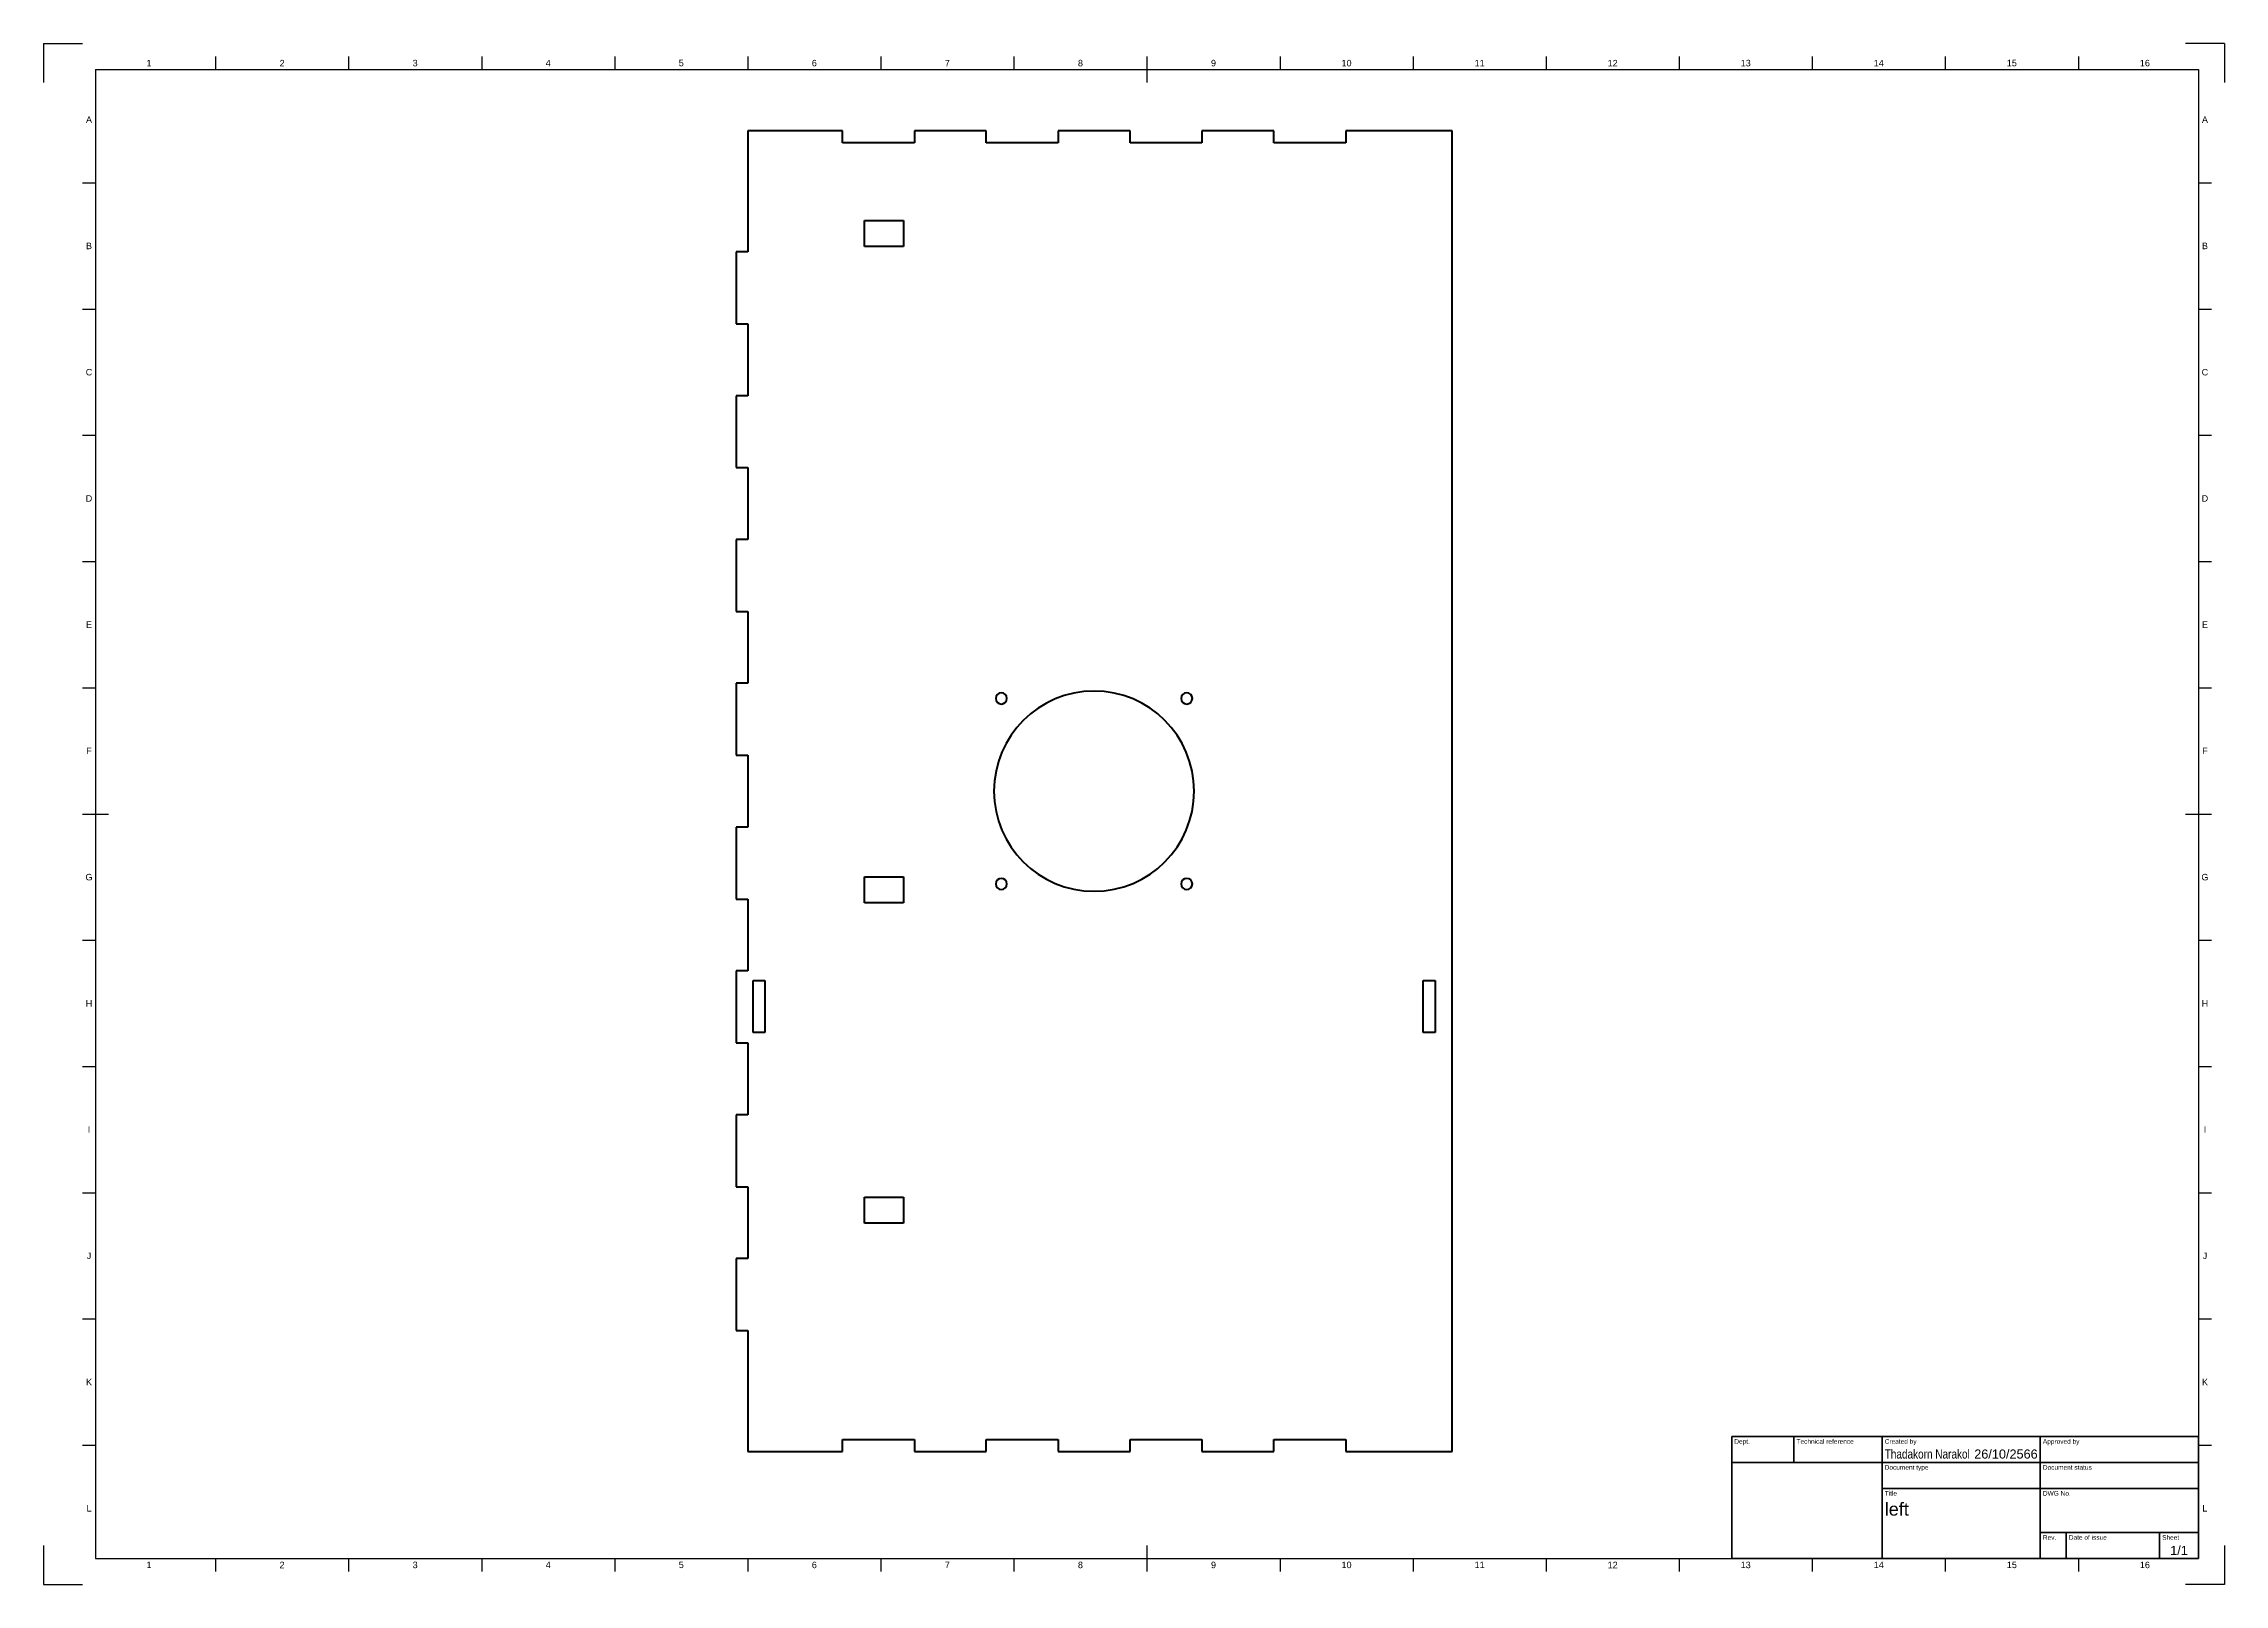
# Model space of a CAD drawing. Header units: millimetres. Extents: x 0 to 841, y 0 to 594.
import ezdxf
from ezdxf.enums import TextEntityAlignment as Align

# ---------------------------------------------------------------- set-up
doc = ezdxf.new("R2010")
doc.units = ezdxf.units.MM
doc.header["$LTSCALE"] = 0.75
for name, color, linetype, lineweight in [('BORDER', 7, 'Continuous', 25), ('TITLEBLOCK', 7, 'Continuous', 35), ('Visible', 7, 'Continuous', 50)]:
    doc.layers.add(name, color=color, linetype=linetype, lineweight=lineweight)
doc.styles.add('FusionTitle', font='arial.ttf')

# ---------------------------------------------------------------- blocks, each defined once
blk = doc.blocks.new('ISO_A1_SHEET')
at = {"layer": 'BORDER'}
for p, q in [((66.3125, 589), (66.3125, 584)), ((117.625, 589), (117.625, 584)), ((168.9375, 589), (168.9375, 584)), ((220.25, 589), (220.25, 584)), ((271.5625, 589), (271.5625, 584)), ((322.875, 589), (322.875, 584)), ((374.1875, 589), (374.1875, 584)), ((425.5, 589), (425.5, 579)), ((476.8125, 589), (476.8125, 584)), ((528.125, 589), (528.125, 584)), ((579.4375, 589), (579.4375, 584)), ((630.75, 589), (630.75, 584)), ((682.0625, 589), (682.0625, 584)), ((733.375, 589), (733.375, 584)), ((784.6875, 589), (784.6875, 584)), ((20, 584), (831, 584)), ((20, 584), (20, 10)), ((831, 584), (831, 10)), ((15, 540.333333), (20, 540.333333)), ((831, 540.333333), (836, 540.333333)), ((15, 491.666666), (20, 491.666666)), ((831, 491.666666), (836, 491.666666)), ((15, 443), (20, 443)), ((831, 443), (836, 443)), ((15, 394.333333), (20, 394.333333)), ((831, 394.333333), (836, 394.333333)), ((15, 345.666667), (20, 345.666667)), ((831, 345.666667), (836, 345.666667)), ((15, 297), (25, 297)), ((826, 297), (836, 297)), ((15, 248.333333), (20, 248.333333)), ((831, 248.333333), (836, 248.333333)), ((15, 199.666667), (20, 199.666667)), ((831, 199.666667), (836, 199.666667)), ((15, 151), (20, 151)), ((831, 151), (836, 151)), ((15, 102.333334), (20, 102.333334)), ((831, 102.333334), (836, 102.333334)), ((15, 53.666667), (20, 53.666667)), ((831, 53.666667), (836, 53.666667)), ((20, 10), (831, 10)), ((66.3125, 10), (66.3125, 5)), ((117.625, 10), (117.625, 5)), ((168.9375, 10), (168.9375, 5)), ((220.25, 10), (220.25, 5)), ((271.5625, 10), (271.5625, 5)), ((322.875, 10), (322.875, 5)), ((374.1875, 10), (374.1875, 5)), ((425.5, 15), (425.5, 5)), ((476.8125, 10), (476.8125, 5)), ((528.125, 10), (528.125, 5)), ((579.4375, 10), (579.4375, 5)), ((630.75, 10), (630.75, 5)), ((682.0625, 10), (682.0625, 5)), ((733.375, 10), (733.375, 5)), ((784.6875, 10), (784.6875, 5))]:
    blk.add_line(p, q, dxfattribs=at)
at = {"layer": 'Defpoints'}
for p, q in [((0, 594), (15, 594)), ((0, 594), (0, 579)), ((841, 594), (826, 594)), ((841, 594), (841, 579)), ((0, 15), (0, 0)), ((841, 15), (841, 0)), ((0, 0), (15, 0)), ((841, 0), (826, 0))]:
    blk.add_line(p, q, dxfattribs=at)
at = {"layer": 'BORDER', "style": 'FusionTitle'}
for s, p in [('1', (40.65625, 586.5)), ('2', (91.96875, 586.5)), ('3', (143.28125, 586.5)), ('4', (194.59375, 586.5)), ('5', (245.90625, 586.5)), ('6', (297.21875, 586.5)), ('7', (348.53125, 586.5)), ('8', (399.84375, 586.5)), ('9', (451.15625, 586.5)), ('10', (502.46875, 586.5)), ('11', (553.78125, 586.5)), ('12', (605.09375, 586.5)), ('13', (656.40625, 586.5)), ('14', (707.71875, 586.5)), ('15', (759.03125, 586.5)), ('16', (810.34375, 586.5)), ('A', (17.5, 564.666666)), ('A', (833.5, 564.666666)), ('B', (17.5, 516)), ('B', (833.5, 516)), ('C', (17.5, 467.333333)), ('C', (833.5, 467.333333)), ('D', (17.5, 418.666667)), ('D', (833.5, 418.666667)), ('E', (17.5, 370)), ('E', (833.5, 370)), ('F', (17.5, 321.333333)), ('F', (833.5, 321.333333)), ('G', (17.5, 272.666667)), ('G', (833.5, 272.666667)), ('H', (17.5, 224)), ('H', (833.5, 224)), ('I', (17.5, 175.333334)), ('I', (833.5, 175.333334)), ('J', (17.5, 126.666667)), ('J', (833.5, 126.666667)), ('K', (17.5, 78)), ('K', (833.5, 78)), ('L', (17.5, 29.333334)), ('L', (833.5, 29.333334)), ('1', (40.65625, 7.5)), ('2', (91.96875, 7.5)), ('3', (143.28125, 7.5)), ('4', (194.59375, 7.5)), ('5', (245.90625, 7.5)), ('6', (297.21875, 7.5)), ('7', (348.53125, 7.5)), ('8', (399.84375, 7.5)), ('9', (451.15625, 7.5)), ('10', (502.46875, 7.5)), ('11', (553.78125, 7.5)), ('12', (605.09375, 7.5)), ('13', (656.40625, 7.5)), ('14', (707.71875, 7.5)), ('15', (759.03125, 7.5)), ('16', (810.34375, 7.5))]:
    blk.add_text(s, height=2.5, dxfattribs=at).set_placement(p, align=Align.MIDDLE)
blk = doc.blocks.new('ISO_TITLEBLOCK')
at = {"layer": 'TITLEBLOCK'}
for p, q in [((0, 47), (-180, 47)), ((-180, 47), (-180, 0)), ((-156, 37), (-156, 47)), ((-122, 0), (-122, 47)), ((-61, 0), (-61, 47)), ((0, 0), (0, 47)), ((-180, 37), (0, 37)), ((-122, 27), (0, 27)), ((-61, 10), (0, 10)), ((-51, 0), (-51, 10)), ((-15, 0), (-15, 10)), ((-180, 0), (0, 0))]:
    blk.add_line(p, q, dxfattribs=at)
at = {"layer": 'TITLEBLOCK', "style": 'FusionTitle'}
for s, p in [('Dept.', (-179, 46)), ('Technical reference', (-155, 46)), ('Created by', (-121, 46)), ('Approved by', (-60, 46)), ('Document type', (-121, 36)), ('Document status', (-60, 36)), ('Title', (-121, 26)), ('DWG No.', (-60, 26)), ('Rev.', (-60, 9)), ('Date of issue', (-50, 9)), ('Sheet', (-14, 9))]:
    blk.add_text(s, height=1.8, dxfattribs=at).set_placement(p, align=Align.TOP_LEFT)
for tag, height, p in [('TECHNICAL_REFERENCE', 3.5, (-155, 42)), ('CREATED_BY', 3.5, (-121, 42)), ('APPROVED_BY', 3.5, (-60, 42)), ('DEPT', 3.5, (-179, 42)), ('DOCUMENT_TYPE', 3.5, (-121, 32)), ('DOCUMENT_STATUS', 3.5, (-60, 32)), ('TITLE_1', 5, (-121, 21.5)), ('TITLE_2', 5, (-121, 14)), ('TITLE_3', 5, (-121, 6.5)), ('DATE_OF_ISSUE', 3.5, (-50, 5))]:
    blk.add_attdef(tag, text='', height=height, dxfattribs=at).set_placement(p, align=Align.TOP_LEFT)
for tag, p in [('CREATED_DATE', (-62, 42)), ('APPROVED_DATE', (-0.99, 42))]:
    blk.add_attdef(tag, text='', height=3.5, dxfattribs=at).set_placement(p, align=Align.TOP_RIGHT)
for tag, height, p in [('DRAWING_NUMBER', 5, (-30.5, 19.75)), ('REV', 3.5, (-56, 4.85)), ('SHEET', 3.5, (-7.5, 4.85))]:
    blk.add_attdef(tag, text='', height=height, dxfattribs=at).set_placement(p, align=Align.TOP_CENTER)

msp = doc.modelspace()

# ---------------------------------------------------------------- linework, layer by layer
at = {"layer": 'Visible'}
for p, q in [((271.59853, 560.365477), (271.59853, 513.724227)), ((308.06418, 560.365477), (271.59853, 560.365477)), ((308.06418, 555.793477), (308.06418, 560.365477)), ((335.78828, 555.793477), (308.06418, 555.793477)), ((335.78828, 560.365477), (335.78828, 555.793477)), ((363.51238, 560.365477), (335.78828, 560.365477)), ((363.51238, 555.793477), (363.51238, 560.365477)), ((391.23648, 555.793477), (363.51238, 555.793477)), ((391.23648, 560.365477), (391.23648, 555.793477)), ((418.96058, 560.365477), (391.23648, 560.365477)), ((418.96058, 555.793477), (418.96058, 560.365477)), ((446.68468, 555.793477), (418.96058, 555.793477)), ((446.68468, 560.365477), (446.68468, 555.793477)), ((474.40878, 560.365477), (446.68468, 560.365477)), ((474.40878, 555.793477), (474.40878, 560.365477)), ((502.13288, 555.793477), (474.40878, 555.793477)), ((502.13288, 560.365477), (502.13288, 555.793477)), ((543.17053, 560.365477), (502.13288, 560.365477)), ((543.17053, 51.221477), (543.17053, 560.365477)), ((316.59853, 525.793477), (331.59853, 525.793477)), ((316.59853, 515.793477), (316.59853, 525.793477)), ((331.59853, 525.793477), (331.59853, 515.793477)), ((267.02653, 513.724227), (267.02653, 486.000127)), ((271.59853, 513.724227), (267.02653, 513.724227)), ((331.59853, 515.793477), (316.59853, 515.793477)), ((267.02653, 486.000127), (271.59853, 486.000127)), ((271.59853, 486.000127), (271.59853, 458.276027)), ((267.02653, 458.276027), (267.02653, 430.551927)), ((271.59853, 458.276027), (267.02653, 458.276027)), ((267.02653, 430.551927), (271.59853, 430.551927)), ((271.59853, 430.551927), (271.59853, 402.827827)), ((267.02653, 402.827827), (267.02653, 375.103727)), ((271.59853, 402.827827), (267.02653, 402.827827)), ((267.02653, 375.103727), (271.59853, 375.103727)), ((271.59853, 375.103727), (271.59853, 347.379627)), ((267.02653, 347.379627), (267.02653, 319.655527)), ((271.59853, 347.379627), (267.02653, 347.379627)), ((267.02653, 319.655527), (271.59853, 319.655527)), ((271.59853, 319.655527), (271.59853, 291.931427)), ((267.02653, 291.931427), (267.02653, 264.207327)), ((271.59853, 291.931427), (267.02653, 291.931427)), ((316.59853, 272.793477), (331.59853, 272.793477)), ((316.59853, 262.793477), (316.59853, 272.793477)), ((331.59853, 272.793477), (331.59853, 262.793477)), ((267.02653, 264.207327), (271.59853, 264.207327)), ((271.59853, 264.207327), (271.59853, 236.483227)), ((331.59853, 262.793477), (316.59853, 262.793477)), ((267.02653, 236.483227), (267.02653, 208.759127)), ((271.59853, 236.483227), (267.02653, 236.483227)), ((273.59853, 232.793477), (278.17053, 232.793477)), ((273.59853, 212.793477), (273.59853, 232.793477)), ((278.17053, 232.793477), (278.17053, 212.793477)), ((532.02653, 232.793477), (536.59853, 232.793477)), ((532.02653, 212.793477), (532.02653, 232.793477)), ((536.59853, 232.793477), (536.59853, 212.793477)), ((278.17053, 212.793477), (273.59853, 212.793477)), ((536.59853, 212.793477), (532.02653, 212.793477)), ((267.02653, 208.759127), (271.59853, 208.759127)), ((271.59853, 208.759127), (271.59853, 181.035027)), ((267.02653, 181.035027), (267.02653, 153.310927)), ((271.59853, 181.035027), (267.02653, 181.035027)), ((267.02653, 153.310927), (271.59853, 153.310927)), ((271.59853, 153.310927), (271.59853, 125.586827)), ((316.59853, 149.293477), (331.59853, 149.293477)), ((316.59853, 139.293477), (316.59853, 149.293477)), ((331.59853, 149.293477), (331.59853, 139.293477)), ((331.59853, 139.293477), (316.59853, 139.293477)), ((267.02653, 125.586827), (267.02653, 97.862727)), ((271.59853, 125.586827), (267.02653, 125.586827)), ((267.02653, 97.862727), (271.59853, 97.862727)), ((271.59853, 97.862727), (271.59853, 51.221477)), ((271.59853, 51.221477), (308.06418, 51.221477)), ((308.06418, 55.793477), (335.78828, 55.793477)), ((308.06418, 51.221477), (308.06418, 55.793477)), ((335.78828, 55.793477), (335.78828, 51.221477)), ((335.78828, 51.221477), (363.51238, 51.221477)), ((363.51238, 55.793477), (391.23648, 55.793477)), ((363.51238, 51.221477), (363.51238, 55.793477)), ((391.23648, 55.793477), (391.23648, 51.221477)), ((391.23648, 51.221477), (418.96058, 51.221477)), ((418.96058, 55.793477), (446.68468, 55.793477)), ((418.96058, 51.221477), (418.96058, 55.793477)), ((446.68468, 55.793477), (446.68468, 51.221477)), ((446.68468, 51.221477), (474.40878, 51.221477)), ((474.40878, 55.793477), (502.13288, 55.793477)), ((474.40878, 51.221477), (474.40878, 55.793477)), ((502.13288, 55.793477), (502.13288, 51.221477)), ((502.13288, 51.221477), (543.17053, 51.221477))]:
    msp.add_line(p, q, dxfattribs=at)
at = {"layer": 'Visible', "extrusion": (0, 0, -1)}
for centre, radius in [((-405.09853, 305.793477), 38.6), ((-369.34853, 341.543477), 2.15), ((-440.84853, 341.543477), 2.15), ((-369.34853, 270.043477), 2.15), ((-440.84853, 270.043477), 2.15)]:
    msp.add_circle(centre, radius, dxfattribs=at)

# ---------------------------------------------------------------- block references
at = {"layer": 'BORDER'}
msp.add_blockref('ISO_A1_SHEET', (0, 0), dxfattribs=at)
at = {"layer": 'TITLEBLOCK'}
ref = msp.add_blockref('ISO_TITLEBLOCK', (831, 10), dxfattribs=at)
ref.add_attrib('CREATED_DATE', '26/10/2566', dxfattribs={"height": 3.5, "style": 'FusionTitle'}).set_placement((769, 52), align=Align.TOP_RIGHT)
ref.add_attrib('SHEET', '1/1', dxfattribs={"height": 3.5, "style": 'FusionTitle'}).set_placement((823.5, 14.85), align=Align.TOP_CENTER)
ref.add_attrib('TITLE_1', 'left', dxfattribs={"height": 5, "style": 'FusionTitle'}).set_placement((710, 31.5), align=Align.TOP_LEFT)
ref.add_attrib('CREATED_BY', 'Thadakorn Narakol', dxfattribs={"height": 3.5, "style": 'FusionTitle', "width": 0.789258}).set_placement((710, 52), align=Align.TOP_LEFT)

doc.saveas('drawing.dxf')
